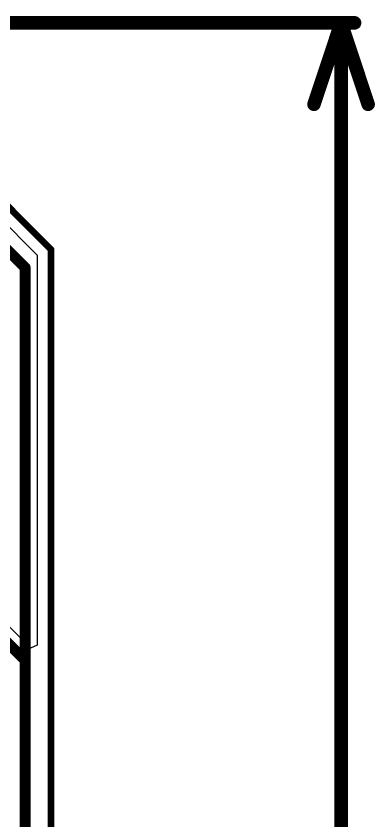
# Model space of a CAD drawing. Header units: inches. Extents: x -6 to 328, y -12 to 81.
# Drawn here: x 36 to 42.72, y 21.71 to 36.78 of the extents above; entities that cross this region are included whole.
import ezdxf

# ---------------------------------------------------------------- set-up
doc = ezdxf.new("R2010")
doc.units = ezdxf.units.IN
for name, color, linetype in [('Board Outline', 216, 'Continuous'), ('Bottom Layer', 5, 'Continuous'), ('Dimensions', 6, 'Continuous'), ('Top Layer', 1, 'Continuous')]:
    doc.layers.add(name, color=color, linetype=linetype)

msp = doc.modelspace()

# ---------------------------------------------------------------- linework, layer by layer
at = {"layer": 'Board Outline'}
for points in [[(32.407, 36.65, 0.127, 0.127, 0), (36.65, 32.407, 0.127, 0.127, 0)], [(36.65, 32.407, 0.127, 0.127, 0), (36.65, -1.407, 0.127, 0.127, 0)]]:
    msp.add_lwpolyline(points, format="xyseb", dxfattribs=at)
msp.add_lwpolyline([(36.618, 32.407, 0.0635, 0.0635, 1), (36.682, 32.407, 0.0635, 0.0635, 1)], format="xyseb", close=True, dxfattribs=at)
msp.add_lwpolyline([(36.618, 32.407, 0.0635, 0.0635, 1), (36.682, 32.407, 0.0635, 0.0635, 1)], format="xyseb", close=True, dxfattribs=at)
at = {"layer": 'Bottom Layer'}
for p, q in [((32.3, 36.391), (36.391, 32.3)), ((36.391, 32.3), (36.391, 24.997)), ((36.264, 24.945), (35.166, 26.043)), ((36.391, 24.997), (36.264, 24.945))]:
    msp.add_line(p, q, dxfattribs=at)
for points in [[(35.001, 25.878, 0.203, 0.203, 0), (36.17, 24.71, 0.203, 0.203, 0)], [(36.17, -0.933, 0.203, 0.203, 0), (36.17, 24.71, 0.203, 0.203, 0)]]:
    msp.add_lwpolyline(points, format="xyseb", dxfattribs=at)
msp.add_lwpolyline([(36.119, 24.71, 0.102, 0.102, 1), (36.22, 24.71, 0.102, 0.102, 1)], format="xyseb", close=True, dxfattribs=at)
msp.add_lwpolyline([(36.119, 24.71, 0.102, 0.102, 1), (36.22, 24.71, 0.102, 0.102, 1)], format="xyseb", close=True, dxfattribs=at)
at = {"layer": 'Dimensions'}
for points in [[(32.725, 36.65, 0.254, 0.254, 0), (42.342, 36.65, 0.254, 0.254, 0)], [(41.58, 35.126, 0.254, 0.254, 0), (42.088, 36.65, 0.254, 0.254, 0)], [(42.088, 20.451, 0.254, 0.254, 0), (42.088, 36.65, 0.254, 0.254, 0)], [(42.088, 36.65, 0.254, 0.254, 0), (42.596, 35.126, 0.254, 0.254, 0)]]:
    msp.add_lwpolyline(points, format="xyseb", dxfattribs=at)
for points in [[(42.024, 36.65, 0.127, 0.127, 1), (42.151, 36.65, 0.127, 0.127, 1)], [(42.024, 36.65, 0.127, 0.127, 1), (42.151, 36.65, 0.127, 0.127, 1)], [(42.024, 36.65, 0.127, 0.127, 1), (42.151, 36.65, 0.127, 0.127, 1)], [(42.278, 36.65, 0.127, 0.127, 1), (42.405, 36.65, 0.127, 0.127, 1)], [(41.516, 35.126, 0.127, 0.127, 1), (41.643, 35.126, 0.127, 0.127, 1)], [(42.532, 35.126, 0.127, 0.127, 1), (42.659, 35.126, 0.127, 0.127, 1)]]:
    msp.add_lwpolyline(points, format="xyseb", close=True, dxfattribs=at)
at = {"layer": 'Top Layer'}
for points in [[(35.067, 33.167, 0.203, 0.203, 0), (36.166, 32.068, 0.203, 0.203, 0)], [(36.166, 19.834, 0.203, 0.203, 0), (36.166, 32.068, 0.203, 0.203, 0)]]:
    msp.add_lwpolyline(points, format="xyseb", dxfattribs=at)
msp.add_lwpolyline([(36.115, 32.068, 0.102, 0.102, 1), (36.217, 32.068, 0.102, 0.102, 1)], format="xyseb", close=True, dxfattribs=at)
msp.add_lwpolyline([(36.115, 32.068, 0.102, 0.102, 1), (36.217, 32.068, 0.102, 0.102, 1)], format="xyseb", close=True, dxfattribs=at)

doc.saveas('drawing.dxf')
